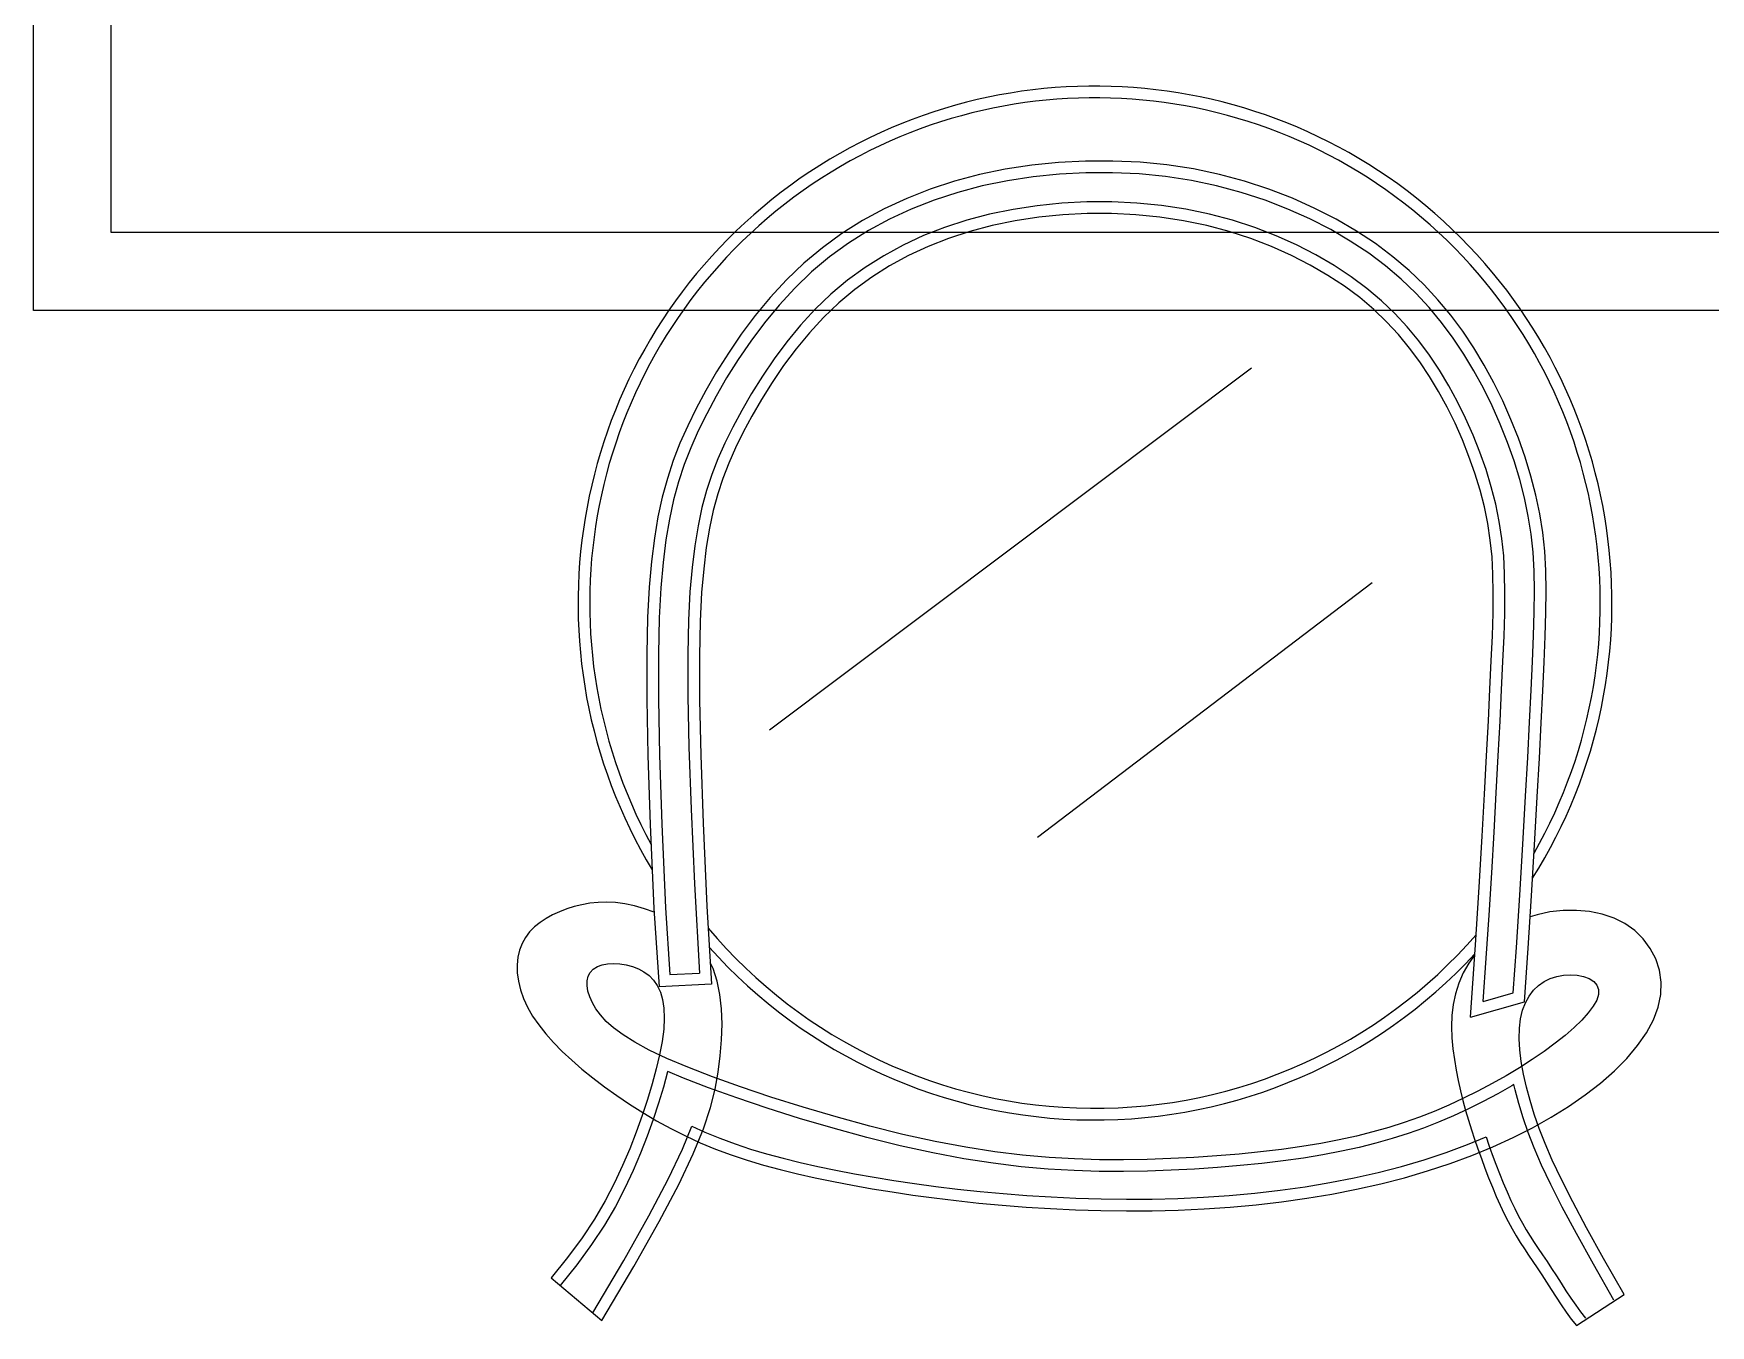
# Model space of a CAD drawing. Header units: inches. Extents: x 13 to 55.5, y 11.7 to 36.5.
# Drawn here: x 38.384 to 39.031, y 24.433 to 24.931 of the extents above; entities that cross this region are included whole.
import ezdxf

# ---------------------------------------------------------------- set-up
doc = ezdxf.new("R2010")
doc.units = ezdxf.units.IN
doc.header["$MEASUREMENT"] = 0
doc.layers.add('02', color=2, linetype='Continuous')

msp = doc.modelspace()

# ---------------------------------------------------------------- linework, layer by layer
at = {"layer": '02'}
for p, q in [((38.38384, 24.82415, -0.34286), (38.38384, 25.62415, -0.34286)), ((38.41384, 24.85415, -0.34286), (38.41384, 25.59415, -0.34286)), ((38.77926, 24.88122, -0.34093), (38.7689, 24.88016, -0.34093)), ((38.78972, 24.88177, -0.34093), (38.77926, 24.88122, -0.34093)), ((38.80022, 24.88179, -0.34093), (38.78972, 24.88177, -0.34093)), ((38.8107, 24.8813, -0.34093), (38.80022, 24.88179, -0.34093)), ((38.82108, 24.88027, -0.34093), (38.8107, 24.8813, -0.34093)), ((38.83131, 24.87871, -0.34093), (38.82108, 24.88027, -0.34093)), ((38.73907, 24.87398, -0.34093), (38.72971, 24.87092, -0.34093)), ((38.74874, 24.87654, -0.34093), (38.73907, 24.87398, -0.34093)), ((38.75871, 24.8786, -0.34093), (38.74874, 24.87654, -0.34093)), ((38.75951, 24.87417, -0.34093), (38.74978, 24.87216, -0.34093)), ((38.7689, 24.88016, -0.34093), (38.75871, 24.8786, -0.34093)), ((38.76947, 24.8757, -0.34093), (38.75951, 24.87417, -0.34093)), ((38.77961, 24.87673, -0.34093), (38.76947, 24.8757, -0.34093)), ((38.78985, 24.87727, -0.34093), (38.77961, 24.87673, -0.34093)), ((38.80012, 24.87729, -0.34093), (38.78985, 24.87727, -0.34093)), ((38.81037, 24.87681, -0.34093), (38.80012, 24.87729, -0.34093)), ((38.82052, 24.87581, -0.34093), (38.81037, 24.87681, -0.34093)), ((38.8305, 24.87428, -0.34093), (38.82052, 24.87581, -0.34093)), ((38.84026, 24.87222, -0.34093), (38.8305, 24.87428, -0.34093)), ((38.84131, 24.8766, -0.34093), (38.83131, 24.87871, -0.34093)), ((38.85103, 24.87399, -0.34093), (38.84131, 24.8766, -0.34093)), ((38.86044, 24.87092, -0.34093), (38.85103, 24.87399, -0.34093)), ((38.72068, 24.86737, -0.34093), (38.71199, 24.86334, -0.34093)), ((38.72971, 24.87092, -0.34093), (38.72068, 24.86737, -0.34093)), ((38.74035, 24.86966, -0.34093), (38.73123, 24.86668, -0.34093)), ((38.74978, 24.87216, -0.34093), (38.74035, 24.86966, -0.34093)), ((38.84975, 24.86968, -0.34093), (38.84026, 24.87222, -0.34093)), ((38.85893, 24.86668, -0.34093), (38.84975, 24.86968, -0.34093)), ((38.8695, 24.86742, -0.34093), (38.86044, 24.87092, -0.34093)), ((38.87817, 24.86353, -0.34093), (38.8695, 24.86742, -0.34093)), ((38.71199, 24.86334, -0.34093), (38.70366, 24.85881, -0.34093)), ((38.72245, 24.86323, -0.34093), (38.71401, 24.85931, -0.34093)), ((38.73123, 24.86668, -0.34093), (38.72245, 24.86323, -0.34093)), ((38.75262, 24.86125, -0.34071), (38.74382, 24.85894, -0.34071)), ((38.76172, 24.86312, -0.34071), (38.75262, 24.86125, -0.34071)), ((38.77105, 24.86454, -0.34071), (38.76172, 24.86312, -0.34071)), ((38.78056, 24.86549, -0.34071), (38.77105, 24.86454, -0.34071)), ((38.7809, 24.86101, -0.34093), (38.77162, 24.86007, -0.34093)), ((38.79017, 24.86599, -0.34071), (38.78056, 24.86549, -0.34071)), ((38.79029, 24.86149, -0.34093), (38.7809, 24.86101, -0.34093)), ((38.79982, 24.86601, -0.34071), (38.79017, 24.86599, -0.34071)), ((38.79972, 24.86151, -0.34093), (38.79029, 24.86149, -0.34093)), ((38.80911, 24.86107, -0.34093), (38.79972, 24.86151, -0.34093)), ((38.80944, 24.86556, -0.34071), (38.79982, 24.86601, -0.34071)), ((38.8184, 24.86016, -0.34093), (38.80911, 24.86107, -0.34093)), ((38.81896, 24.86463, -0.34071), (38.80944, 24.86556, -0.34071)), ((38.82832, 24.8632, -0.34071), (38.81896, 24.86463, -0.34071)), ((38.83747, 24.86129, -0.34071), (38.82832, 24.8632, -0.34071)), ((38.84635, 24.85892, -0.34071), (38.83747, 24.86129, -0.34071)), ((38.86777, 24.86326, -0.34093), (38.85893, 24.86668, -0.34093)), ((38.87622, 24.85947, -0.34093), (38.86777, 24.86326, -0.34093)), ((38.88642, 24.8593, -0.34093), (38.87817, 24.86353, -0.34093)), ((38.70366, 24.85881, -0.34093), (38.69571, 24.8538, -0.34093)), ((38.70594, 24.85493, -0.34093), (38.69824, 24.85007, -0.34093)), ((38.71401, 24.85931, -0.34093), (38.70594, 24.85493, -0.34093)), ((38.73533, 24.85618, -0.34071), (38.72716, 24.85299, -0.34071)), ((38.74382, 24.85894, -0.34071), (38.73533, 24.85618, -0.34071)), ((38.74508, 24.85462, -0.34093), (38.73684, 24.85195, -0.34093)), ((38.75365, 24.85687, -0.34093), (38.74508, 24.85462, -0.34093)), ((38.76251, 24.85869, -0.34093), (38.75365, 24.85687, -0.34093)), ((38.77162, 24.86007, -0.34093), (38.76251, 24.85869, -0.34093)), ((38.82752, 24.85877, -0.34093), (38.8184, 24.86016, -0.34093)), ((38.83642, 24.85691, -0.34093), (38.82752, 24.85877, -0.34093)), ((38.84507, 24.8546, -0.34093), (38.83642, 24.85691, -0.34093)), ((38.85342, 24.85188, -0.34093), (38.84507, 24.8546, -0.34093)), ((38.85493, 24.85613, -0.34071), (38.84635, 24.85892, -0.34071)), ((38.86318, 24.85295, -0.34071), (38.85493, 24.85613, -0.34071)), ((38.88425, 24.85535, -0.34093), (38.87622, 24.85947, -0.34093)), ((38.89182, 24.85093, -0.34093), (38.88425, 24.85535, -0.34093)), ((38.8942, 24.85475, -0.34093), (38.88642, 24.8593, -0.34093)), ((38.90149, 24.84993, -0.34093), (38.8942, 24.85475, -0.34093)), ((39.15384, 24.85415, -0.34286), (38.41384, 24.85415, -0.34286)), ((38.68816, 24.84831, -0.34093), (38.68102, 24.84234, -0.34093)), ((38.69571, 24.8538, -0.34093), (38.68816, 24.84831, -0.34093)), ((38.69824, 24.85007, -0.34093), (38.69093, 24.84476, -0.34093)), ((38.71932, 24.84935, -0.34071), (38.71182, 24.84527, -0.34071)), ((38.72716, 24.85299, -0.34071), (38.71932, 24.84935, -0.34071)), ((38.72893, 24.84885, -0.34093), (38.72135, 24.84533, -0.34093)), ((38.73684, 24.85195, -0.34093), (38.72893, 24.84885, -0.34093)), ((38.86145, 24.84879, -0.34093), (38.85342, 24.85188, -0.34093)), ((38.86912, 24.84537, -0.34093), (38.86145, 24.84879, -0.34093)), ((38.87106, 24.84943, -0.34071), (38.86318, 24.85295, -0.34071)), ((38.87854, 24.84559, -0.34071), (38.87106, 24.84943, -0.34071)), ((38.8989, 24.84625, -0.34093), (38.89182, 24.85093, -0.34093)), ((38.90825, 24.84486, -0.34093), (38.90149, 24.84993, -0.34093)), ((38.68102, 24.84234, -0.34093), (38.67431, 24.83593, -0.34093)), ((38.69093, 24.84476, -0.34093), (38.68402, 24.83899, -0.34093)), ((38.71182, 24.84527, -0.34071), (38.70468, 24.84076, -0.34071)), ((38.72135, 24.84533, -0.34093), (38.7141, 24.84139, -0.34093)), ((38.87638, 24.84164, -0.34093), (38.86912, 24.84537, -0.34093)), ((38.88321, 24.83766, -0.34093), (38.87638, 24.84164, -0.34093)), ((38.88559, 24.84149, -0.34071), (38.87854, 24.84559, -0.34071)), ((38.89216, 24.83715, -0.34071), (38.88559, 24.84149, -0.34071)), ((38.90545, 24.84134, -0.34093), (38.8989, 24.84625, -0.34093)), ((38.91451, 24.83956, -0.34093), (38.90825, 24.84486, -0.34093)), ((38.67431, 24.83593, -0.34093), (38.66805, 24.82917, -0.34093)), ((38.68402, 24.83899, -0.34093), (38.67752, 24.83278, -0.34093)), ((38.69789, 24.83581, -0.34071), (38.69147, 24.83042, -0.34071)), ((38.70468, 24.84076, -0.34071), (38.69789, 24.83581, -0.34071)), ((38.70721, 24.83704, -0.34093), (38.70066, 24.83226, -0.34093)), ((38.7141, 24.84139, -0.34093), (38.70721, 24.83704, -0.34093)), ((38.88957, 24.83347, -0.34093), (38.88321, 24.83766, -0.34093)), ((38.89824, 24.83261, -0.34071), (38.89216, 24.83715, -0.34071)), ((38.9115, 24.83621, -0.34093), (38.90545, 24.84134, -0.34093)), ((38.91709, 24.83087, -0.34093), (38.9115, 24.83621, -0.34093)), ((38.92029, 24.83403, -0.34093), (38.91451, 24.83956, -0.34093)), ((38.66805, 24.82917, -0.34093), (38.66224, 24.82214, -0.34093)), ((38.67752, 24.83278, -0.34093), (38.67144, 24.8262, -0.34093)), ((38.69147, 24.83042, -0.34071), (38.68542, 24.82462, -0.34071)), ((38.70066, 24.83226, -0.34093), (38.69447, 24.82707, -0.34093)), ((38.89544, 24.82908, -0.34093), (38.88957, 24.83347, -0.34093)), ((38.90084, 24.82452, -0.34093), (38.89544, 24.82908, -0.34093)), ((38.90385, 24.82787, -0.34071), (38.89824, 24.83261, -0.34071)), ((38.92226, 24.8253, -0.34093), (38.91709, 24.83087, -0.34093)), ((38.92564, 24.82827, -0.34093), (38.92029, 24.83403, -0.34093)), ((39.18384, 24.82415, -0.34286), (38.38384, 24.82415, -0.34286)), ((38.66224, 24.82214, -0.34093), (38.65685, 24.81495, -0.34093)), ((38.67144, 24.8262, -0.34093), (38.66577, 24.81936, -0.34093)), ((38.68542, 24.82462, -0.34071), (38.67975, 24.81847, -0.34071)), ((38.69447, 24.82707, -0.34093), (38.68864, 24.82147, -0.34093)), ((38.90582, 24.81976, -0.34093), (38.90084, 24.82452, -0.34093)), ((38.90903, 24.82293, -0.34071), (38.90385, 24.82787, -0.34071)), ((38.91381, 24.81778, -0.34071), (38.90903, 24.82293, -0.34071)), ((38.92704, 24.81951, -0.34093), (38.92226, 24.8253, -0.34093)), ((38.93059, 24.82229, -0.34093), (38.92564, 24.82827, -0.34093)), ((38.93517, 24.81609, -0.34093), (38.93059, 24.82229, -0.34093)), ((38.66577, 24.81936, -0.34093), (38.66051, 24.81233, -0.34093)), ((38.67975, 24.81847, -0.34071), (38.67446, 24.81206, -0.34071)), ((38.68864, 24.82147, -0.34093), (38.68314, 24.81551, -0.34093)), ((38.91043, 24.81481, -0.34093), (38.90582, 24.81976, -0.34093)), ((38.91824, 24.81243, -0.34071), (38.91381, 24.81778, -0.34071)), ((38.93149, 24.81351, -0.34093), (38.92704, 24.81951, -0.34093)), ((38.93943, 24.80968, -0.34093), (38.93517, 24.81609, -0.34093)), ((38.65685, 24.81495, -0.34093), (38.65189, 24.80768, -0.34093)), ((38.66051, 24.81233, -0.34093), (38.65566, 24.80522, -0.34093)), ((38.67446, 24.81206, -0.34071), (38.66954, 24.80548, -0.34071)), ((38.678, 24.80928, -0.34093), (38.6732, 24.80286, -0.34093)), ((38.68314, 24.81551, -0.34093), (38.678, 24.80928, -0.34093)), ((38.9147, 24.80965, -0.34093), (38.91043, 24.81481, -0.34093)), ((38.91866, 24.80428, -0.34093), (38.9147, 24.80965, -0.34093)), ((38.92235, 24.80686, -0.34071), (38.91824, 24.81243, -0.34071)), ((38.93563, 24.80728, -0.34093), (38.93149, 24.81351, -0.34093)), ((38.94341, 24.80306, -0.34093), (38.93943, 24.80968, -0.34093)), ((38.65189, 24.80768, -0.34093), (38.64736, 24.80042, -0.34093)), ((38.65566, 24.80522, -0.34093), (38.65121, 24.79811, -0.34093)), ((38.66954, 24.80548, -0.34071), (38.665, 24.79881, -0.34071)), ((38.6732, 24.80286, -0.34093), (38.66877, 24.79635, -0.34093)), ((38.92237, 24.79869, -0.34093), (38.91866, 24.80428, -0.34093)), ((38.92618, 24.80109, -0.34071), (38.92235, 24.80686, -0.34071)), ((38.9395, 24.80083, -0.34093), (38.93563, 24.80728, -0.34093)), ((38.94713, 24.79624, -0.34093), (38.94341, 24.80306, -0.34093)), ((38.64736, 24.80042, -0.34093), (38.64323, 24.79327, -0.34093)), ((38.65121, 24.79811, -0.34093), (38.64717, 24.79109, -0.34093)), ((38.665, 24.79881, -0.34071), (38.66083, 24.79214, -0.34071)), ((38.66877, 24.79635, -0.34093), (38.66469, 24.78983, -0.34093)), ((38.85374, 24.80182, -0.34286), (38.66776, 24.66218, -0.34286)), ((38.92586, 24.79287, -0.34093), (38.92237, 24.79869, -0.34093)), ((38.92977, 24.7951, -0.34071), (38.92618, 24.80109, -0.34071)), ((38.94314, 24.79416, -0.34093), (38.9395, 24.80083, -0.34093)), ((38.9506, 24.78923, -0.34093), (38.94713, 24.79624, -0.34093)), ((38.64323, 24.79327, -0.34093), (38.63952, 24.78631, -0.34093)), ((38.64717, 24.79109, -0.34093), (38.64352, 24.78426, -0.34093)), ((38.66083, 24.79214, -0.34071), (38.65704, 24.78557, -0.34071)), ((38.66469, 24.78983, -0.34093), (38.66098, 24.78339, -0.34093)), ((38.92914, 24.78683, -0.34093), (38.92586, 24.79287, -0.34093)), ((38.93314, 24.78891, -0.34071), (38.92977, 24.7951, -0.34071)), ((38.94653, 24.78731, -0.34093), (38.94314, 24.79416, -0.34093)), ((38.63952, 24.78631, -0.34093), (38.63619, 24.77957, -0.34093)), ((38.64352, 24.78426, -0.34093), (38.64027, 24.77766, -0.34093)), ((38.65704, 24.78557, -0.34071), (38.65362, 24.77917, -0.34071)), ((38.66098, 24.78339, -0.34093), (38.65763, 24.77712, -0.34093)), ((38.93221, 24.78062, -0.34093), (38.92914, 24.78683, -0.34093)), ((38.93629, 24.78253, -0.34071), (38.93314, 24.78891, -0.34071)), ((38.94965, 24.78033, -0.34093), (38.94653, 24.78731, -0.34093)), ((38.95379, 24.78208, -0.34093), (38.9506, 24.78923, -0.34093)), ((38.63619, 24.77957, -0.34093), (38.63323, 24.77293, -0.34093)), ((38.64027, 24.77766, -0.34093), (38.63739, 24.7712, -0.34093)), ((38.65362, 24.77917, -0.34071), (38.65058, 24.773, -0.34071)), ((38.65763, 24.77712, -0.34093), (38.65465, 24.77109, -0.34093)), ((38.93504, 24.77427, -0.34093), (38.93221, 24.78062, -0.34093)), ((38.93919, 24.77602, -0.34071), (38.93629, 24.78253, -0.34071)), ((38.95248, 24.77325, -0.34093), (38.94965, 24.78033, -0.34093)), ((38.95669, 24.77483, -0.34093), (38.95379, 24.78208, -0.34093)), ((38.63323, 24.77293, -0.34093), (38.63062, 24.76624, -0.34093)), ((38.63739, 24.7712, -0.34093), (38.63486, 24.76471, -0.34093)), ((38.65058, 24.773, -0.34071), (38.64788, 24.76695, -0.34071)), ((38.65465, 24.77109, -0.34093), (38.65204, 24.76522, -0.34093)), ((38.9376, 24.76783, -0.34093), (38.93504, 24.77427, -0.34093)), ((38.94182, 24.76941, -0.34071), (38.93919, 24.77602, -0.34071)), ((38.955, 24.76612, -0.34093), (38.95248, 24.77325, -0.34093)), ((38.95927, 24.76753, -0.34093), (38.95669, 24.77483, -0.34093)), ((38.63062, 24.76624, -0.34093), (38.62835, 24.75936, -0.34093)), ((38.63486, 24.76471, -0.34093), (38.63266, 24.75806, -0.34093)), ((38.64788, 24.76695, -0.34071), (38.64552, 24.76087, -0.34071)), ((38.65204, 24.76522, -0.34093), (38.64975, 24.75935, -0.34093)), ((38.93989, 24.76133, -0.34093), (38.9376, 24.76783, -0.34093)), ((38.94417, 24.76273, -0.34071), (38.94182, 24.76941, -0.34071)), ((38.95719, 24.75897, -0.34093), (38.955, 24.76612, -0.34093)), ((38.96152, 24.7602, -0.34093), (38.95927, 24.76753, -0.34093)), ((38.62835, 24.75936, -0.34093), (38.62639, 24.75217, -0.34093)), ((38.63266, 24.75806, -0.34093), (38.63077, 24.7511, -0.34093)), ((38.64552, 24.76087, -0.34071), (38.64346, 24.75462, -0.34071)), ((38.64975, 24.75935, -0.34093), (38.64777, 24.75333, -0.34093)), ((38.94187, 24.75482, -0.34093), (38.93989, 24.76133, -0.34093)), ((38.94621, 24.75603, -0.34071), (38.94417, 24.76273, -0.34071)), ((38.95903, 24.75186, -0.34093), (38.95719, 24.75897, -0.34093)), ((38.96341, 24.75289, -0.34093), (38.96152, 24.7602, -0.34093)), ((38.62639, 24.75217, -0.34093), (38.62474, 24.74453, -0.34093)), ((38.63077, 24.7511, -0.34093), (38.62916, 24.74368, -0.34093)), ((38.64346, 24.75462, -0.34071), (38.64169, 24.74806, -0.34071)), ((38.64777, 24.75333, -0.34093), (38.64607, 24.747, -0.34093)), ((38.94354, 24.74834, -0.34093), (38.94187, 24.75482, -0.34093)), ((38.94792, 24.74935, -0.34071), (38.94621, 24.75603, -0.34071)), ((38.96049, 24.74483, -0.34093), (38.95903, 24.75186, -0.34093)), ((38.96492, 24.74563, -0.34093), (38.96341, 24.75289, -0.34093)), ((38.62474, 24.74453, -0.34093), (38.62336, 24.73631, -0.34093)), ((38.64169, 24.74806, -0.34071), (38.64019, 24.74103, -0.34071)), ((38.64607, 24.747, -0.34093), (38.64461, 24.74019, -0.34093)), ((38.94486, 24.74192, -0.34093), (38.94354, 24.74834, -0.34093)), ((38.94929, 24.74272, -0.34071), (38.94792, 24.74935, -0.34071)), ((38.96158, 24.73787, -0.34093), (38.96049, 24.74483, -0.34093)), ((38.96604, 24.73845, -0.34093), (38.96492, 24.74563, -0.34093)), ((38.62916, 24.74368, -0.34093), (38.62781, 24.73565, -0.34093)), ((38.64019, 24.74103, -0.34071), (38.63893, 24.73339, -0.34071)), ((38.64461, 24.74019, -0.34093), (38.64338, 24.73274, -0.34093)), ((38.94583, 24.73558, -0.34093), (38.94486, 24.74192, -0.34093)), ((38.9503, 24.73615, -0.34071), (38.94929, 24.74272, -0.34071)), ((38.9668, 24.73122, -0.34093), (38.96604, 24.73845, -0.34093)), ((38.62336, 24.73631, -0.34093), (38.62222, 24.72735, -0.34093)), ((38.62781, 24.73565, -0.34093), (38.6267, 24.72687, -0.34093)), ((38.63893, 24.73339, -0.34071), (38.63789, 24.72499, -0.34071)), ((38.64338, 24.73274, -0.34093), (38.64237, 24.72452, -0.34093)), ((38.94649, 24.72914, -0.34093), (38.94583, 24.73558, -0.34093)), ((38.95098, 24.72949, -0.34071), (38.9503, 24.73615, -0.34071)), ((38.96231, 24.73085, -0.34093), (38.96158, 24.73787, -0.34093)), ((38.62222, 24.72735, -0.34093), (38.62132, 24.7174, -0.34093)), ((38.6267, 24.72687, -0.34093), (38.62581, 24.71707, -0.34093)), ((38.63789, 24.72499, -0.34071), (38.63706, 24.71561, -0.34071)), ((38.94686, 24.72241, -0.34093), (38.94649, 24.72914, -0.34093)), ((38.95136, 24.72257, -0.34071), (38.95098, 24.72949, -0.34071)), ((38.96273, 24.7236, -0.34093), (38.96231, 24.73085, -0.34093)), ((38.96723, 24.72378, -0.34093), (38.9668, 24.73122, -0.34093)), ((38.64237, 24.72452, -0.34093), (38.64155, 24.71527, -0.34093)), ((38.90024, 24.71907, -0.34286), (38.77108, 24.62081, -0.34286)), ((38.94699, 24.7152, -0.34093), (38.94686, 24.72241, -0.34093)), ((38.95149, 24.71521, -0.34071), (38.95136, 24.72257, -0.34071)), ((38.96288, 24.71594, -0.34093), (38.96273, 24.7236, -0.34093)), ((38.96738, 24.71596, -0.34093), (38.96723, 24.72378, -0.34093)), ((38.62132, 24.7174, -0.34093), (38.62069, 24.70573, -0.34093)), ((38.62581, 24.71707, -0.34093), (38.62519, 24.70556, -0.34093)), ((38.63706, 24.71561, -0.34071), (38.63648, 24.70466, -0.34071)), ((38.64155, 24.71527, -0.34093), (38.64098, 24.7043, -0.34093)), ((38.9469, 24.70733, -0.34093), (38.94699, 24.7152, -0.34093)), ((38.9514, 24.70724, -0.34071), (38.95149, 24.71521, -0.34071)), ((38.9628, 24.70769, -0.34093), (38.96288, 24.71594, -0.34093)), ((38.9673, 24.7076, -0.34093), (38.96738, 24.71596, -0.34093)), ((38.62069, 24.70573, -0.34093), (38.62038, 24.69155, -0.34093)), ((38.94663, 24.69863, -0.34093), (38.9469, 24.70733, -0.34093)), ((38.95113, 24.69847, -0.34071), (38.9514, 24.70724, -0.34071)), ((38.96252, 24.69867, -0.34093), (38.9628, 24.70769, -0.34093)), ((38.96702, 24.69851, -0.34093), (38.9673, 24.7076, -0.34093)), ((38.62519, 24.70556, -0.34093), (38.62488, 24.69151, -0.34093)), ((38.63648, 24.70466, -0.34071), (38.63619, 24.69148, -0.34071)), ((38.64098, 24.7043, -0.34093), (38.64071, 24.69074, -0.34093)), ((38.94621, 24.68893, -0.34093), (38.94663, 24.69863, -0.34093)), ((38.95071, 24.68872, -0.34071), (38.95113, 24.69847, -0.34071)), ((38.9621, 24.68872, -0.34093), (38.96252, 24.69867, -0.34093)), ((38.96659, 24.68851, -0.34093), (38.96702, 24.69851, -0.34093)), ((38.62038, 24.69155, -0.34093), (38.62042, 24.67406, -0.34093)), ((38.62488, 24.69151, -0.34093), (38.62492, 24.67411, -0.34093)), ((38.63619, 24.69148, -0.34071), (38.63624, 24.67538, -0.34071)), ((38.64071, 24.69074, -0.34093), (38.64077, 24.67379, -0.34093)), ((38.94569, 24.67805, -0.34093), (38.94621, 24.68893, -0.34093)), ((38.95018, 24.67783, -0.34071), (38.95071, 24.68872, -0.34071)), ((38.96156, 24.67765, -0.34093), (38.9621, 24.68872, -0.34093)), ((38.96606, 24.67743, -0.34093), (38.96659, 24.68851, -0.34093)), ((38.62042, 24.67406, -0.34093), (38.62087, 24.65243, -0.34093)), ((38.62492, 24.67411, -0.34093), (38.62537, 24.65255, -0.34093)), ((38.63624, 24.67538, -0.34071), (38.63666, 24.6557, -0.34071)), ((38.64077, 24.67379, -0.34093), (38.64123, 24.65261, -0.34093)), ((38.94508, 24.66587, -0.34093), (38.94569, 24.67805, -0.34093)), ((38.94957, 24.66567, -0.34071), (38.95018, 24.67783, -0.34071)), ((38.96095, 24.66531, -0.34093), (38.96156, 24.67765, -0.34093)), ((38.96544, 24.66509, -0.34093), (38.96606, 24.67743, -0.34093)), ((38.94439, 24.65236, -0.34093), (38.94508, 24.66587, -0.34093)), ((38.94889, 24.65236, -0.34071), (38.94957, 24.66567, -0.34071)), ((38.96025, 24.65168, -0.34093), (38.96095, 24.66531, -0.34093)), ((38.96474, 24.65144, -0.34093), (38.96544, 24.66509, -0.34093)), ((38.63666, 24.6557, -0.34071), (38.63752, 24.63178, -0.34071)), ((38.62087, 24.65243, -0.34093), (38.62178, 24.62584, -0.34093)), ((38.62537, 24.65255, -0.34093), (38.62627, 24.62601, -0.34093)), ((38.64123, 24.65261, -0.34093), (38.64214, 24.62639, -0.34093)), ((38.94359, 24.63753, -0.34093), (38.94439, 24.65236, -0.34093)), ((38.94813, 24.63805, -0.34071), (38.94889, 24.65236, -0.34071)), ((38.95945, 24.63674, -0.34093), (38.96025, 24.65168, -0.34093)), ((38.96394, 24.63649, -0.34093), (38.96474, 24.65144, -0.34093)), ((38.94269, 24.62136, -0.34093), (38.94359, 24.63753, -0.34093)), ((38.94729, 24.62293, -0.34071), (38.94813, 24.63805, -0.34071)), ((38.95854, 24.62048, -0.34093), (38.95945, 24.63674, -0.34093)), ((38.96303, 24.62023, -0.34093), (38.96394, 24.63649, -0.34093)), ((38.63752, 24.63178, -0.34071), (38.63885, 24.60293, -0.34071)), ((38.62178, 24.62584, -0.34093), (38.62318, 24.59346, -0.34093)), ((38.62627, 24.62601, -0.34093), (38.62768, 24.59367, -0.34093)), ((38.64214, 24.62639, -0.34093), (38.64354, 24.59431, -0.34093)), ((38.94637, 24.60715, -0.34071), (38.94729, 24.62293, -0.34071)), ((38.94165, 24.60386, -0.34093), (38.94269, 24.62136, -0.34093)), ((38.9575, 24.60291, -0.34093), (38.95854, 24.62048, -0.34093)), ((38.96199, 24.60264, -0.34093), (38.96303, 24.62023, -0.34093)), ((38.63885, 24.60293, -0.34071), (38.64069, 24.5685, -0.34071)), ((38.9414, 24.59961, -0.34093), (38.94165, 24.60386, -0.34093)), ((38.94536, 24.59089, -0.34071), (38.94637, 24.60715, -0.34071)), ((38.95724, 24.59859, -0.34093), (38.9575, 24.60291, -0.34093)), ((38.96174, 24.59831, -0.34093), (38.96199, 24.60264, -0.34093)), ((38.60161, 24.59577, -0.34093), (38.59843, 24.59544, -0.34093)), ((38.60491, 24.59586, -0.34093), (38.60161, 24.59577, -0.34093)), ((38.60834, 24.59569, -0.34093), (38.60491, 24.59586, -0.34093)), ((38.61192, 24.59523, -0.34093), (38.60834, 24.59569, -0.34093)), ((38.94007, 24.57943, -0.34093), (38.9414, 24.59961, -0.34093)), ((38.95591, 24.57836, -0.34093), (38.95724, 24.59859, -0.34093)), ((38.9604, 24.57806, -0.34093), (38.96174, 24.59831, -0.34093)), ((38.58159, 24.58961, -0.34093), (38.57925, 24.58807, -0.34093)), ((38.5841, 24.59098, -0.34093), (38.58159, 24.58961, -0.34093)), ((38.58677, 24.59219, -0.34093), (38.5841, 24.59098, -0.34093)), ((38.58954, 24.59324, -0.34093), (38.58677, 24.59219, -0.34093)), ((38.59241, 24.59415, -0.34093), (38.58954, 24.59324, -0.34093)), ((38.59537, 24.59489, -0.34093), (38.59241, 24.59415, -0.34093)), ((38.59843, 24.59544, -0.34093), (38.59537, 24.59489, -0.34093)), ((38.61566, 24.59446, -0.34093), (38.61192, 24.59523, -0.34093)), ((38.61954, 24.59334, -0.34093), (38.61566, 24.59446, -0.34093)), ((38.62328, 24.59195, -0.34093), (38.61954, 24.59334, -0.34093)), ((38.62318, 24.59346, -0.34093), (38.62524, 24.56318, -0.34093)), ((38.62768, 24.59367, -0.34093), (38.62933, 24.5679, -0.34093)), ((38.64354, 24.59431, -0.34093), (38.64541, 24.56424, -0.34093)), ((38.94426, 24.57432, -0.34071), (38.94536, 24.59089, -0.34071)), ((38.96387, 24.59104, -0.34093), (38.9612, 24.59019, -0.34093)), ((38.96885, 24.59209, -0.34093), (38.96387, 24.59104, -0.34093)), ((38.97394, 24.59265, -0.34093), (38.96885, 24.59209, -0.34093)), ((38.97905, 24.59271, -0.34093), (38.97394, 24.59265, -0.34093)), ((38.98409, 24.59225, -0.34093), (38.97905, 24.59271, -0.34093)), ((38.98895, 24.59126, -0.34093), (38.98409, 24.59225, -0.34093)), ((38.99355, 24.58971, -0.34093), (38.98895, 24.59126, -0.34093)), ((38.99778, 24.5876, -0.34093), (38.99355, 24.58971, -0.34093)), ((38.57523, 24.58441, -0.34093), (38.57361, 24.58228, -0.34093)), ((38.57712, 24.58634, -0.34093), (38.57523, 24.58441, -0.34093)), ((38.57925, 24.58807, -0.34093), (38.57712, 24.58634, -0.34093)), ((39.00157, 24.58491, -0.34093), (38.99778, 24.5876, -0.34093)), ((39.00484, 24.58171, -0.34093), (39.00157, 24.58491, -0.34093)), ((38.57131, 24.57736, -0.34093), (38.57067, 24.57459, -0.34093)), ((38.5723, 24.57993, -0.34093), (38.57131, 24.57736, -0.34093)), ((38.57361, 24.58228, -0.34093), (38.5723, 24.57993, -0.34093)), ((38.93812, 24.55154, -0.34093), (38.94007, 24.57943, -0.34093)), ((38.95469, 24.56086, -0.34093), (38.95591, 24.57836, -0.34093)), ((38.95896, 24.55738, -0.34093), (38.9604, 24.57806, -0.34093)), ((39.00755, 24.57805, -0.34093), (39.00484, 24.58171, -0.34093)), ((39.00963, 24.57401, -0.34093), (39.00755, 24.57805, -0.34093)), ((38.57067, 24.57459, -0.34093), (38.57038, 24.57165, -0.34093)), ((38.57038, 24.57165, -0.34093), (38.57045, 24.56856, -0.34093)), ((38.59862, 24.56879, -0.34071), (38.59979, 24.57004, -0.34071)), ((38.59979, 24.57004, -0.34071), (38.60134, 24.57101, -0.34071)), ((38.60134, 24.57101, -0.34071), (38.6032, 24.57169, -0.34071)), ((38.6032, 24.57169, -0.34071), (38.60532, 24.5721, -0.34071)), ((38.60532, 24.5721, -0.34071), (38.60761, 24.57224, -0.34071)), ((38.60761, 24.57224, -0.34071), (38.61002, 24.57211, -0.34071)), ((38.61002, 24.57211, -0.34071), (38.61246, 24.57172, -0.34071)), ((38.61246, 24.57172, -0.34071), (38.61488, 24.57106, -0.34071)), ((38.61488, 24.57106, -0.34071), (38.61719, 24.57015, -0.34071)), ((38.61719, 24.57015, -0.34071), (38.61934, 24.56898, -0.34071)), ((38.64599, 24.57024, -0.34093), (38.64489, 24.57261, -0.34093)), ((38.64754, 24.56541, -0.34093), (38.64599, 24.57024, -0.34093)), ((38.93757, 24.57238, -0.34093), (38.93537, 24.56857, -0.34093)), ((38.93979, 24.57542, -0.34093), (38.93757, 24.57238, -0.34093)), ((38.94306, 24.5576, -0.34071), (38.94426, 24.57432, -0.34071)), ((39.01104, 24.56966, -0.34093), (39.00963, 24.57401, -0.34093)), ((38.57045, 24.56856, -0.34093), (38.57088, 24.56536, -0.34093)), ((38.57088, 24.56536, -0.34093), (38.57168, 24.56206, -0.34093)), ((38.5974, 24.56366, -0.34071), (38.59743, 24.56557, -0.34071)), ((38.59772, 24.56159, -0.34071), (38.5974, 24.56366, -0.34071)), ((38.59743, 24.56557, -0.34071), (38.59784, 24.56729, -0.34071)), ((38.59784, 24.56729, -0.34071), (38.59862, 24.56879, -0.34071)), ((38.61934, 24.56898, -0.34071), (38.62129, 24.56753, -0.34071)), ((38.62129, 24.56753, -0.34071), (38.62301, 24.56577, -0.34071)), ((38.62301, 24.56577, -0.34071), (38.62447, 24.56366, -0.34071)), ((38.62447, 24.56366, -0.34071), (38.62565, 24.56118, -0.34071)), ((38.64541, 24.56424, -0.34093), (38.62524, 24.56318, -0.34093)), ((38.62933, 24.5679, -0.34093), (38.64069, 24.5685, -0.34093)), ((38.64861, 24.5602, -0.34093), (38.64754, 24.56541, -0.34093)), ((38.93363, 24.56461, -0.34093), (38.93236, 24.56052, -0.34093)), ((38.93537, 24.56857, -0.34093), (38.93363, 24.56461, -0.34093)), ((38.96248, 24.56186, -0.34071), (38.96442, 24.56371, -0.34071)), ((38.96442, 24.56371, -0.34071), (38.96658, 24.56522, -0.34071)), ((38.96658, 24.56522, -0.34071), (38.96894, 24.56638, -0.34071)), ((38.96894, 24.56638, -0.34071), (38.97146, 24.5672, -0.34071)), ((38.97146, 24.5672, -0.34071), (38.97411, 24.56767, -0.34071)), ((38.97411, 24.56767, -0.34071), (38.97678, 24.56782, -0.34071)), ((38.97678, 24.56782, -0.34071), (38.97939, 24.56765, -0.34071)), ((38.97939, 24.56765, -0.34071), (38.98181, 24.56716, -0.34071)), ((38.98181, 24.56716, -0.34071), (38.98395, 24.56636, -0.34071)), ((38.98395, 24.56636, -0.34071), (38.9857, 24.56527, -0.34071)), ((38.9857, 24.56527, -0.34071), (38.98695, 24.56389, -0.34071)), ((38.98695, 24.56389, -0.34071), (38.98761, 24.56222, -0.34071)), ((39.01171, 24.56506, -0.34093), (39.01104, 24.56966, -0.34093)), ((39.01159, 24.56027, -0.34093), (39.01171, 24.56506, -0.34093)), ((38.57168, 24.56206, -0.34093), (38.57286, 24.55871, -0.34093)), ((38.57286, 24.55871, -0.34093), (38.57443, 24.55532, -0.34093)), ((38.59841, 24.55939, -0.34071), (38.59772, 24.56159, -0.34071)), ((38.59944, 24.55709, -0.34071), (38.59841, 24.55939, -0.34071)), ((38.60082, 24.55474, -0.34071), (38.59944, 24.55709, -0.34071)), ((38.62565, 24.56118, -0.34071), (38.62651, 24.55828, -0.34071)), ((38.62651, 24.55828, -0.34071), (38.62703, 24.55495, -0.34071)), ((38.64924, 24.55466, -0.34093), (38.64861, 24.5602, -0.34093)), ((38.93236, 24.56052, -0.34093), (38.93151, 24.55635, -0.34093)), ((38.93812, 24.55154, -0.34093), (38.95896, 24.55738, -0.34093)), ((38.94306, 24.5576, -0.34093), (38.95469, 24.56086, -0.34093)), ((38.95826, 24.55415, -0.34071), (38.95937, 24.55708, -0.34071)), ((38.95937, 24.55708, -0.34071), (38.96078, 24.55965, -0.34071)), ((38.96078, 24.55965, -0.34071), (38.96248, 24.56186, -0.34071)), ((38.98688, 24.55811, -0.34071), (38.98556, 24.55571, -0.34071)), ((38.98758, 24.56029, -0.34071), (38.98688, 24.55811, -0.34071)), ((38.98761, 24.56222, -0.34071), (38.98758, 24.56029, -0.34071)), ((39.01063, 24.55537, -0.34093), (39.01159, 24.56027, -0.34093)), ((38.57443, 24.55532, -0.34093), (38.57639, 24.55193, -0.34093)), ((38.57639, 24.55193, -0.34093), (38.57872, 24.54853, -0.34093)), ((38.60257, 24.55234, -0.34071), (38.60082, 24.55474, -0.34071)), ((38.60479, 24.54988, -0.34071), (38.60257, 24.55234, -0.34071)), ((38.62718, 24.55115, -0.34071), (38.62695, 24.54686, -0.34071)), ((38.62703, 24.55495, -0.34071), (38.62718, 24.55115, -0.34071)), ((38.64945, 24.54885, -0.34093), (38.64924, 24.55466, -0.34093)), ((38.93104, 24.55211, -0.34093), (38.9309, 24.54785, -0.34093)), ((38.93151, 24.55635, -0.34093), (38.93104, 24.55211, -0.34093)), ((38.95706, 24.5472, -0.34071), (38.95748, 24.55086, -0.34071)), ((38.95748, 24.55086, -0.34071), (38.95826, 24.55415, -0.34071)), ((38.98118, 24.55037, -0.34071), (38.97821, 24.54748, -0.34071)), ((38.98364, 24.55312, -0.34071), (38.98118, 24.55037, -0.34071)), ((38.98556, 24.55571, -0.34071), (38.98364, 24.55312, -0.34071)), ((39.00611, 24.54546, -0.34093), (39.00879, 24.55042, -0.34093)), ((39.00879, 24.55042, -0.34093), (39.01063, 24.55537, -0.34093)), ((38.57872, 24.54853, -0.34093), (38.58141, 24.54513, -0.34093)), ((38.58141, 24.54513, -0.34093), (38.58444, 24.54172, -0.34093)), ((38.60764, 24.54733, -0.34071), (38.60479, 24.54988, -0.34071)), ((38.61125, 24.54465, -0.34071), (38.60764, 24.54733, -0.34071)), ((38.61578, 24.54183, -0.34071), (38.61125, 24.54465, -0.34071)), ((38.62695, 24.54686, -0.34071), (38.62633, 24.54212, -0.34071)), ((38.64929, 24.54281, -0.34093), (38.64945, 24.54885, -0.34093)), ((38.9309, 24.54785, -0.34093), (38.93104, 24.54358, -0.34093)), ((38.95698, 24.5432, -0.34071), (38.95706, 24.5472, -0.34071)), ((38.97476, 24.54449, -0.34071), (38.97088, 24.54141, -0.34071)), ((38.97821, 24.54748, -0.34071), (38.97476, 24.54449, -0.34071)), ((39.00266, 24.54051, -0.34093), (39.00611, 24.54546, -0.34093)), ((38.58444, 24.54172, -0.34093), (38.5878, 24.53831, -0.34093)), ((38.5878, 24.53831, -0.34093), (38.59146, 24.5349, -0.34093)), ((38.62136, 24.53883, -0.34071), (38.61578, 24.54183, -0.34071)), ((38.62815, 24.53561, -0.34071), (38.62136, 24.53883, -0.34071)), ((38.62633, 24.54212, -0.34071), (38.62538, 24.53699, -0.34071)), ((38.64878, 24.53659, -0.34093), (38.64929, 24.54281, -0.34093)), ((38.93104, 24.54358, -0.34093), (38.93142, 24.53933, -0.34093)), ((38.93142, 24.53933, -0.34093), (38.93197, 24.53514, -0.34093)), ((38.95723, 24.53891, -0.34071), (38.95698, 24.5432, -0.34071)), ((38.95779, 24.53434, -0.34071), (38.95723, 24.53891, -0.34071)), ((38.96661, 24.53829, -0.34071), (38.96199, 24.53514, -0.34071)), ((38.97088, 24.54141, -0.34071), (38.96661, 24.53829, -0.34071)), ((38.99849, 24.5356, -0.34093), (39.00266, 24.54051, -0.34093)), ((38.59146, 24.5349, -0.34093), (38.59541, 24.53148, -0.34093)), ((38.59541, 24.53148, -0.34093), (38.59963, 24.52806, -0.34093)), ((38.6241, 24.53151, -0.34071), (38.62254, 24.52574, -0.34071)), ((38.62538, 24.53699, -0.34071), (38.6241, 24.53151, -0.34071)), ((38.63628, 24.53216, -0.34071), (38.62815, 24.53561, -0.34071)), ((38.64583, 24.52846, -0.34071), (38.63628, 24.53216, -0.34071)), ((38.64796, 24.53024, -0.34093), (38.64878, 24.53659, -0.34093)), ((38.93197, 24.53514, -0.34093), (38.93267, 24.53104, -0.34093)), ((38.93267, 24.53104, -0.34093), (38.93345, 24.52703, -0.34093)), ((38.95708, 24.53201, -0.34071), (38.95192, 24.52891, -0.34071)), ((38.96199, 24.53514, -0.34071), (38.95708, 24.53201, -0.34071)), ((38.95864, 24.52954, -0.34071), (38.95779, 24.53434, -0.34071)), ((38.99368, 24.53078, -0.34093), (38.99849, 24.5356, -0.34093)), ((38.59963, 24.52806, -0.34093), (38.60411, 24.52465, -0.34093)), ((38.60411, 24.52465, -0.34093), (38.60882, 24.52125, -0.34093)), ((38.62254, 24.52574, -0.34071), (38.6207, 24.51972, -0.34071)), ((38.62686, 24.52449, -0.34093), (38.62499, 24.51836, -0.34093)), ((38.62847, 24.53041, -0.34093), (38.62686, 24.52449, -0.34093)), ((38.62851, 24.53057, -0.34093), (38.62847, 24.53041, -0.34093)), ((38.63458, 24.52799, -0.34093), (38.62851, 24.53057, -0.34093)), ((38.64425, 24.52425, -0.34093), (38.63458, 24.52799, -0.34093)), ((38.65659, 24.52459, -0.34071), (38.64583, 24.52846, -0.34071)), ((38.64679, 24.52371, -0.34093), (38.64796, 24.53024, -0.34093)), ((38.6683, 24.52066, -0.34071), (38.65659, 24.52459, -0.34071)), ((38.93345, 24.52703, -0.34093), (38.93432, 24.52312, -0.34093)), ((38.94656, 24.52589, -0.34071), (38.94106, 24.52297, -0.34071)), ((38.95192, 24.52891, -0.34071), (38.94656, 24.52589, -0.34071)), ((38.95418, 24.52502, -0.34093), (38.94873, 24.52195, -0.34093)), ((38.95494, 24.52548, -0.34093), (38.95418, 24.52502, -0.34093)), ((38.9554, 24.52346, -0.34093), (38.95494, 24.52548, -0.34093)), ((38.95977, 24.52454, -0.34071), (38.95864, 24.52954, -0.34071)), ((38.96116, 24.51937, -0.34071), (38.95977, 24.52454, -0.34071)), ((38.98238, 24.52148, -0.34093), (38.98829, 24.52606, -0.34093)), ((38.98829, 24.52606, -0.34093), (38.99368, 24.53078, -0.34093)), ((38.60882, 24.52125, -0.34093), (38.61375, 24.51792, -0.34093)), ((38.6207, 24.51972, -0.34071), (38.61864, 24.51352, -0.34071)), ((38.62499, 24.51836, -0.34093), (38.62289, 24.51205, -0.34093)), ((38.65511, 24.52034, -0.34093), (38.64425, 24.52425, -0.34093)), ((38.64502, 24.51662, -0.34093), (38.64679, 24.52371, -0.34093)), ((38.66691, 24.51638, -0.34093), (38.65511, 24.52034, -0.34093)), ((38.6807, 24.51676, -0.34071), (38.6683, 24.52066, -0.34071)), ((38.93547, 24.52019, -0.34071), (38.92982, 24.51757, -0.34071)), ((38.93432, 24.52312, -0.34093), (38.93527, 24.51929, -0.34093)), ((38.93527, 24.51929, -0.34093), (38.93629, 24.51552, -0.34093)), ((38.94106, 24.52297, -0.34071), (38.93547, 24.52019, -0.34071)), ((38.94312, 24.51897, -0.34093), (38.93741, 24.51613, -0.34093)), ((38.94873, 24.52195, -0.34093), (38.94312, 24.51897, -0.34093)), ((38.95683, 24.51813, -0.34093), (38.9554, 24.52346, -0.34093)), ((38.9585, 24.51267, -0.34093), (38.95683, 24.51813, -0.34093)), ((38.96278, 24.51407, -0.34071), (38.96116, 24.51937, -0.34071)), ((38.97602, 24.51707, -0.34093), (38.98238, 24.52148, -0.34093)), ((38.61375, 24.51792, -0.34093), (38.61887, 24.51466, -0.34093)), ((38.61864, 24.51352, -0.34071), (38.61636, 24.50719, -0.34071)), ((38.61887, 24.51466, -0.34093), (38.62419, 24.51151, -0.34093)), ((38.62289, 24.51205, -0.34093), (38.62057, 24.50562, -0.34093)), ((38.62419, 24.51151, -0.34093), (38.62967, 24.50851, -0.34093)), ((38.6423, 24.50846, -0.34093), (38.64502, 24.51662, -0.34093)), ((38.67939, 24.51246, -0.34093), (38.66691, 24.51638, -0.34093)), ((38.69227, 24.50867, -0.34093), (38.67939, 24.51246, -0.34093)), ((38.6935, 24.513, -0.34071), (38.6807, 24.51676, -0.34071)), ((38.70644, 24.50947, -0.34071), (38.6935, 24.513, -0.34071)), ((38.91845, 24.5129, -0.34071), (38.91265, 24.51084, -0.34071)), ((38.92416, 24.51515, -0.34071), (38.91845, 24.5129, -0.34071)), ((38.92982, 24.51757, -0.34071), (38.92416, 24.51515, -0.34071)), ((38.93165, 24.51346, -0.34093), (38.92587, 24.51098, -0.34093)), ((38.93741, 24.51613, -0.34093), (38.93165, 24.51346, -0.34093)), ((38.93629, 24.51552, -0.34093), (38.93738, 24.51178, -0.34093)), ((38.93738, 24.51178, -0.34093), (38.93853, 24.50808, -0.34093)), ((38.96044, 24.50706, -0.34093), (38.9585, 24.51267, -0.34093)), ((38.96212, 24.50885, -0.34093), (38.96925, 24.51286, -0.34093)), ((38.96466, 24.50861, -0.34071), (38.96278, 24.51407, -0.34071)), ((38.96925, 24.51286, -0.34093), (38.97602, 24.51707, -0.34093)), ((38.61636, 24.50719, -0.34071), (38.61387, 24.50076, -0.34071)), ((38.62057, 24.50562, -0.34093), (38.61805, 24.49908, -0.34093)), ((38.62967, 24.50851, -0.34093), (38.6353, 24.50567, -0.34093)), ((38.6342, 24.50056, -0.34093), (38.63784, 24.50945, -0.34093)), ((38.6353, 24.50567, -0.34093), (38.64106, 24.50302, -0.34093)), ((38.63784, 24.50945, -0.34093), (38.64286, 24.50715, -0.34093)), ((38.63831, 24.49874, -0.34093), (38.6423, 24.50846, -0.34093)), ((38.64286, 24.50715, -0.34093), (38.64858, 24.50479, -0.34093)), ((38.70531, 24.50512, -0.34093), (38.69227, 24.50867, -0.34093)), ((38.71822, 24.5019, -0.34093), (38.70531, 24.50512, -0.34093)), ((38.71925, 24.50628, -0.34071), (38.70644, 24.50947, -0.34071)), ((38.73167, 24.50354, -0.34071), (38.71925, 24.50628, -0.34071)), ((38.89417, 24.50561, -0.34071), (38.88749, 24.50415, -0.34071)), ((38.90056, 24.5072, -0.34071), (38.89417, 24.50561, -0.34071)), ((38.9067, 24.50894, -0.34071), (38.90056, 24.5072, -0.34071)), ((38.91265, 24.51084, -0.34071), (38.9067, 24.50894, -0.34071)), ((38.91409, 24.50657, -0.34093), (38.908, 24.50463, -0.34093)), ((38.92003, 24.50869, -0.34093), (38.91409, 24.50657, -0.34093)), ((38.92587, 24.51098, -0.34093), (38.92003, 24.50869, -0.34093)), ((38.93707, 24.50235, -0.34093), (38.9442, 24.50528, -0.34093)), ((38.93853, 24.50808, -0.34093), (38.93976, 24.50437, -0.34093)), ((38.9442, 24.50528, -0.34093), (38.94528, 24.50215, -0.34093)), ((38.94682, 24.5015, -0.34093), (38.95463, 24.50506, -0.34093)), ((38.95463, 24.50506, -0.34093), (38.96212, 24.50885, -0.34093)), ((38.96276, 24.50107, -0.34093), (38.96044, 24.50706, -0.34093)), ((38.96693, 24.50278, -0.34071), (38.96466, 24.50861, -0.34071)), ((38.61387, 24.50076, -0.34071), (38.61111, 24.49422, -0.34071)), ((38.61805, 24.49908, -0.34093), (38.61522, 24.49239, -0.34093)), ((38.62871, 24.48899, -0.34093), (38.6342, 24.50056, -0.34093)), ((38.63273, 24.48698, -0.34093), (38.63831, 24.49874, -0.34093)), ((38.64106, 24.50302, -0.34093), (38.64694, 24.5006, -0.34093)), ((38.64694, 24.5006, -0.34093), (38.65295, 24.49837, -0.34093)), ((38.64858, 24.50479, -0.34093), (38.65445, 24.50262, -0.34093)), ((38.65445, 24.50262, -0.34093), (38.66046, 24.50062, -0.34093)), ((38.66046, 24.50062, -0.34093), (38.66665, 24.49877, -0.34093)), ((38.66665, 24.49877, -0.34093), (38.67302, 24.49705, -0.34093)), ((38.73076, 24.49913, -0.34093), (38.71822, 24.5019, -0.34093)), ((38.7427, 24.49687, -0.34093), (38.73076, 24.49913, -0.34093)), ((38.74347, 24.50131, -0.34071), (38.73167, 24.50354, -0.34071)), ((38.75467, 24.49957, -0.34071), (38.74347, 24.50131, -0.34071)), ((38.76535, 24.49827, -0.34071), (38.75467, 24.49957, -0.34071)), ((38.84888, 24.4987, -0.34071), (38.84029, 24.49799, -0.34071)), ((38.85723, 24.49954, -0.34071), (38.84888, 24.4987, -0.34071)), ((38.8653, 24.50051, -0.34071), (38.85723, 24.49954, -0.34071)), ((38.87306, 24.50161, -0.34071), (38.8653, 24.50051, -0.34071)), ((38.88046, 24.50282, -0.34071), (38.87306, 24.50161, -0.34071)), ((38.88749, 24.50415, -0.34071), (38.88046, 24.50282, -0.34071)), ((38.88838, 24.49974, -0.34093), (38.88124, 24.49839, -0.34093)), ((38.89519, 24.50122, -0.34093), (38.88838, 24.49974, -0.34093)), ((38.90172, 24.50285, -0.34093), (38.89519, 24.50122, -0.34093)), ((38.908, 24.50463, -0.34093), (38.90172, 24.50285, -0.34093)), ((38.92029, 24.49648, -0.34093), (38.92881, 24.4993, -0.34093)), ((38.92881, 24.4993, -0.34093), (38.93707, 24.50235, -0.34093)), ((38.9387, 24.49816, -0.34093), (38.94682, 24.5015, -0.34093)), ((38.93976, 24.50437, -0.34093), (38.94104, 24.50066, -0.34093)), ((38.94104, 24.50066, -0.34093), (38.94237, 24.49693, -0.34093)), ((38.94528, 24.50215, -0.34093), (38.9466, 24.49847, -0.34093)), ((38.96563, 24.49444, -0.34093), (38.96276, 24.50107, -0.34093)), ((38.96973, 24.4963, -0.34071), (38.96693, 24.50278, -0.34071)), ((38.61111, 24.49422, -0.34071), (38.60798, 24.48753, -0.34071)), ((38.61522, 24.49239, -0.34093), (38.61201, 24.48553, -0.34093)), ((38.65295, 24.49837, -0.34093), (38.65911, 24.49632, -0.34093)), ((38.65911, 24.49632, -0.34093), (38.66542, 24.49444, -0.34093)), ((38.66542, 24.49444, -0.34093), (38.6719, 24.49269, -0.34093)), ((38.6719, 24.49269, -0.34093), (38.67856, 24.49106, -0.34093)), ((38.67302, 24.49705, -0.34093), (38.67959, 24.49544, -0.34093)), ((38.67959, 24.49544, -0.34093), (38.68637, 24.49393, -0.34093)), ((38.68637, 24.49393, -0.34093), (38.69338, 24.49249, -0.34093)), ((38.69338, 24.49249, -0.34093), (38.70061, 24.4911, -0.34093)), ((38.75406, 24.49511, -0.34093), (38.7427, 24.49687, -0.34093)), ((38.76488, 24.49379, -0.34093), (38.75406, 24.49511, -0.34093)), ((38.77526, 24.49287, -0.34093), (38.76488, 24.49379, -0.34093)), ((38.77559, 24.49736, -0.34071), (38.76535, 24.49827, -0.34071)), ((38.78525, 24.4923, -0.34093), (38.77526, 24.49287, -0.34093)), ((38.78544, 24.4968, -0.34071), (38.77559, 24.49736, -0.34071)), ((38.79493, 24.49202, -0.34093), (38.78525, 24.4923, -0.34093)), ((38.795, 24.49652, -0.34071), (38.78544, 24.4968, -0.34071)), ((38.80432, 24.49649, -0.34071), (38.795, 24.49652, -0.34071)), ((38.81349, 24.49665, -0.34071), (38.80432, 24.49649, -0.34071)), ((38.81361, 24.49215, -0.34093), (38.80435, 24.49199, -0.34093)), ((38.82256, 24.49696, -0.34071), (38.81349, 24.49665, -0.34071)), ((38.82275, 24.49246, -0.34093), (38.81361, 24.49215, -0.34093)), ((38.83151, 24.49741, -0.34071), (38.82256, 24.49696, -0.34071)), ((38.83177, 24.49291, -0.34093), (38.82275, 24.49246, -0.34093)), ((38.84029, 24.49799, -0.34071), (38.83151, 24.49741, -0.34071)), ((38.84063, 24.4935, -0.34093), (38.83177, 24.49291, -0.34093)), ((38.84929, 24.49422, -0.34093), (38.84063, 24.4935, -0.34093)), ((38.85772, 24.49507, -0.34093), (38.84929, 24.49422, -0.34093)), ((38.86588, 24.49605, -0.34093), (38.85772, 24.49507, -0.34093)), ((38.87373, 24.49716, -0.34093), (38.86588, 24.49605, -0.34093)), ((38.88124, 24.49839, -0.34093), (38.87373, 24.49716, -0.34093)), ((38.90252, 24.49159, -0.34093), (38.91152, 24.49391, -0.34093)), ((38.91152, 24.49391, -0.34093), (38.92029, 24.49648, -0.34093)), ((38.91272, 24.48957, -0.34093), (38.92163, 24.49219, -0.34093)), ((38.92163, 24.49219, -0.34093), (38.9303, 24.49505, -0.34093)), ((38.9303, 24.49505, -0.34093), (38.9387, 24.49816, -0.34093)), ((38.94237, 24.49693, -0.34093), (38.94376, 24.49319, -0.34093)), ((38.94376, 24.49319, -0.34093), (38.94519, 24.4895, -0.34093)), ((38.9466, 24.49847, -0.34093), (38.94797, 24.49479, -0.34093)), ((38.94797, 24.49479, -0.34093), (38.94937, 24.49115, -0.34093)), ((38.96919, 24.48692, -0.34093), (38.96563, 24.49444, -0.34093)), ((38.97323, 24.4889, -0.34071), (38.96973, 24.4963, -0.34071)), ((38.60798, 24.48753, -0.34071), (38.60439, 24.48067, -0.34071)), ((38.62127, 24.47482, -0.34093), (38.62871, 24.48899, -0.34093)), ((38.62522, 24.47267, -0.34093), (38.63273, 24.48698, -0.34093)), ((38.67856, 24.49106, -0.34093), (38.68542, 24.48953, -0.34093)), ((38.68542, 24.48953, -0.34093), (38.6925, 24.48807, -0.34093)), ((38.6925, 24.48807, -0.34093), (38.6998, 24.48667, -0.34093)), ((38.6998, 24.48667, -0.34093), (38.70732, 24.48533, -0.34093)), ((38.70061, 24.4911, -0.34093), (38.70808, 24.48977, -0.34093)), ((38.70808, 24.48977, -0.34093), (38.71578, 24.48851, -0.34093)), ((38.71578, 24.48851, -0.34093), (38.72371, 24.48732, -0.34093)), ((38.72371, 24.48732, -0.34093), (38.73189, 24.48622, -0.34093)), ((38.73189, 24.48622, -0.34093), (38.7403, 24.4852, -0.34093)), ((38.80435, 24.49199, -0.34093), (38.79493, 24.49202, -0.34093)), ((38.86474, 24.48471, -0.34093), (38.87441, 24.48607, -0.34093)), ((38.87441, 24.48607, -0.34093), (38.88394, 24.48767, -0.34093)), ((38.88394, 24.48767, -0.34093), (38.89332, 24.48951, -0.34093)), ((38.89332, 24.48951, -0.34093), (38.90252, 24.49159, -0.34093)), ((38.89425, 24.4851, -0.34093), (38.90358, 24.48721, -0.34093)), ((38.90358, 24.48721, -0.34093), (38.91272, 24.48957, -0.34093)), ((38.94519, 24.4895, -0.34093), (38.94665, 24.48587, -0.34093)), ((38.94665, 24.48587, -0.34093), (38.94814, 24.48234, -0.34093)), ((38.94937, 24.49115, -0.34093), (38.95081, 24.48759, -0.34093)), ((38.95081, 24.48759, -0.34093), (38.95227, 24.48413, -0.34093)), ((38.97361, 24.47822, -0.34093), (38.96919, 24.48692, -0.34093)), ((38.9776, 24.4803, -0.34071), (38.97323, 24.4889, -0.34071)), ((38.60439, 24.48067, -0.34071), (38.60023, 24.47361, -0.34071)), ((38.61201, 24.48553, -0.34093), (38.60832, 24.47849, -0.34093)), ((38.70732, 24.48533, -0.34093), (38.71508, 24.48406, -0.34093)), ((38.71508, 24.48406, -0.34093), (38.72308, 24.48287, -0.34093)), ((38.72308, 24.48287, -0.34093), (38.73132, 24.48175, -0.34093)), ((38.73132, 24.48175, -0.34093), (38.7398, 24.48073, -0.34093)), ((38.7398, 24.48073, -0.34093), (38.74852, 24.4798, -0.34093)), ((38.7403, 24.4852, -0.34093), (38.74897, 24.48427, -0.34093)), ((38.74852, 24.4798, -0.34093), (38.7575, 24.47897, -0.34093)), ((38.74897, 24.48427, -0.34093), (38.75788, 24.48345, -0.34093)), ((38.75788, 24.48345, -0.34093), (38.76704, 24.48274, -0.34093)), ((38.76704, 24.48274, -0.34093), (38.77642, 24.48215, -0.34093)), ((38.77642, 24.48215, -0.34093), (38.78597, 24.4817, -0.34093)), ((38.78597, 24.4817, -0.34093), (38.79568, 24.4814, -0.34093)), ((38.79568, 24.4814, -0.34093), (38.80549, 24.48127, -0.34093)), ((38.80549, 24.48127, -0.34093), (38.81538, 24.48132, -0.34093)), ((38.81538, 24.48132, -0.34093), (38.8253, 24.48156, -0.34093)), ((38.8253, 24.48156, -0.34093), (38.83523, 24.48201, -0.34093)), ((38.83523, 24.48201, -0.34093), (38.84513, 24.48269, -0.34093)), ((38.84513, 24.48269, -0.34093), (38.85497, 24.48358, -0.34093)), ((38.85497, 24.48358, -0.34093), (38.86474, 24.48471, -0.34093)), ((38.85544, 24.47911, -0.34093), (38.86531, 24.48025, -0.34093)), ((38.86531, 24.48025, -0.34093), (38.87509, 24.48162, -0.34093)), ((38.87509, 24.48162, -0.34093), (38.88474, 24.48324, -0.34093)), ((38.88474, 24.48324, -0.34093), (38.89425, 24.4851, -0.34093)), ((38.94814, 24.48234, -0.34093), (38.94966, 24.47893, -0.34093)), ((38.95227, 24.48413, -0.34093), (38.95375, 24.48081, -0.34093)), ((38.95375, 24.48081, -0.34093), (38.95523, 24.47767, -0.34093)), ((38.98298, 24.47023, -0.34071), (38.9776, 24.4803, -0.34071)), ((38.60023, 24.47361, -0.34071), (38.59543, 24.46631, -0.34071)), ((38.60832, 24.47849, -0.34093), (38.60405, 24.47123, -0.34093)), ((38.61156, 24.45758, -0.34093), (38.62127, 24.47482, -0.34093)), ((38.7575, 24.47897, -0.34093), (38.76673, 24.47825, -0.34093)), ((38.76673, 24.47825, -0.34093), (38.77617, 24.47766, -0.34093)), ((38.77617, 24.47766, -0.34093), (38.7858, 24.47721, -0.34093)), ((38.7858, 24.47721, -0.34093), (38.79558, 24.47691, -0.34093)), ((38.79558, 24.47691, -0.34093), (38.80547, 24.47677, -0.34093)), ((38.80547, 24.47677, -0.34093), (38.81544, 24.47682, -0.34093)), ((38.81544, 24.47682, -0.34093), (38.82546, 24.47706, -0.34093)), ((38.82546, 24.47706, -0.34093), (38.83548, 24.47752, -0.34093)), ((38.83548, 24.47752, -0.34093), (38.84549, 24.4782, -0.34093)), ((38.84549, 24.4782, -0.34093), (38.85544, 24.47911, -0.34093)), ((38.94966, 24.47893, -0.34093), (38.95119, 24.47569, -0.34093)), ((38.95119, 24.47569, -0.34093), (38.95273, 24.47265, -0.34093)), ((38.95523, 24.47767, -0.34093), (38.95672, 24.47474, -0.34093)), ((38.95672, 24.47474, -0.34093), (38.9582, 24.47202, -0.34093)), ((38.97903, 24.46807, -0.34093), (38.97361, 24.47822, -0.34093)), ((38.59543, 24.46631, -0.34071), (38.58988, 24.45874, -0.34071)), ((38.60405, 24.47123, -0.34093), (38.59913, 24.46374, -0.34093)), ((38.61546, 24.45533, -0.34093), (38.62522, 24.47267, -0.34093)), ((38.95273, 24.47265, -0.34093), (38.95428, 24.46981, -0.34093)), ((38.95428, 24.46981, -0.34093), (38.95583, 24.46715, -0.34093)), ((38.95583, 24.46715, -0.34093), (38.9574, 24.46462, -0.34093)), ((38.9582, 24.47202, -0.34093), (38.95969, 24.46947, -0.34093)), ((38.95969, 24.46947, -0.34093), (38.9612, 24.46702, -0.34093)), ((38.9612, 24.46702, -0.34093), (38.96275, 24.46463, -0.34093)), ((38.98561, 24.4562, -0.34093), (38.97903, 24.46807, -0.34093)), ((38.98953, 24.45841, -0.34071), (38.98298, 24.47023, -0.34071)), ((38.59913, 24.46374, -0.34093), (38.59344, 24.45599, -0.34093)), ((38.9574, 24.46462, -0.34093), (38.95899, 24.46216, -0.34093)), ((38.95899, 24.46216, -0.34093), (38.96061, 24.45973, -0.34093)), ((38.96275, 24.46463, -0.34093), (38.96435, 24.46224, -0.34093)), ((38.96435, 24.46224, -0.34093), (38.966, 24.45979, -0.34093)), ((38.966, 24.45979, -0.34093), (38.96771, 24.45725, -0.34093)), ((38.58988, 24.45874, -0.34071), (38.58349, 24.45088, -0.34071)), ((38.59344, 24.45599, -0.34093), (38.58699, 24.44804, -0.34093)), ((38.59962, 24.4374, -0.34093), (38.61156, 24.45758, -0.34093)), ((38.60311, 24.43447, -0.34093), (38.61546, 24.45533, -0.34093)), ((38.96061, 24.45973, -0.34093), (38.96227, 24.45728, -0.34093)), ((38.96227, 24.45728, -0.34093), (38.96396, 24.45476, -0.34093)), ((38.96396, 24.45476, -0.34093), (38.96571, 24.45212, -0.34093)), ((38.96771, 24.45725, -0.34093), (38.96948, 24.45457, -0.34093)), ((38.96948, 24.45457, -0.34093), (38.9713, 24.45175, -0.34093)), ((38.99352, 24.44234, -0.34093), (38.98561, 24.4562, -0.34093)), ((38.99743, 24.44457, -0.34071), (38.98953, 24.45841, -0.34071)), ((38.58349, 24.45088, -0.34093), (38.60311, 24.43447, -0.34093)), ((38.96571, 24.45212, -0.34093), (38.9675, 24.44932, -0.34093)), ((38.9675, 24.44932, -0.34093), (38.96935, 24.44643, -0.34093)), ((38.9713, 24.45175, -0.34093), (38.97314, 24.44885, -0.34093)), ((38.97314, 24.44885, -0.34093), (38.97501, 24.44594, -0.34093)), ((38.96935, 24.44643, -0.34093), (38.97124, 24.44348, -0.34093)), ((38.97124, 24.44348, -0.34093), (38.97316, 24.44057, -0.34093)), ((38.97316, 24.44057, -0.34093), (38.97511, 24.43773, -0.34093)), ((38.97501, 24.44594, -0.34093), (38.97689, 24.44308, -0.34093)), ((38.97689, 24.44308, -0.34093), (38.97878, 24.44034, -0.34093)), ((38.97907, 24.43256, -0.34093), (38.99743, 24.44457, -0.34093)), ((38.97511, 24.43773, -0.34093), (38.97708, 24.43504, -0.34093)), ((38.97708, 24.43504, -0.34093), (38.97907, 24.43256, -0.34093)), ((38.97878, 24.44034, -0.34093), (38.98065, 24.43778, -0.34093)), ((38.98065, 24.43778, -0.34093), (38.98258, 24.43538, -0.34093))]:
    msp.add_line(p, q, dxfattribs=at)
for radius, start, end in [(0.19943, 327.82777, 211.0884), (0.19493, 330.33485, 208.56012), (0.19493, 220.02935, 318.94342), (0.19943, 221.74432, 317.27081)]:
    msp.add_arc((38.79333, 24.71126, -0.34093), radius, start, end, dxfattribs=at)

doc.saveas('drawing.dxf')
